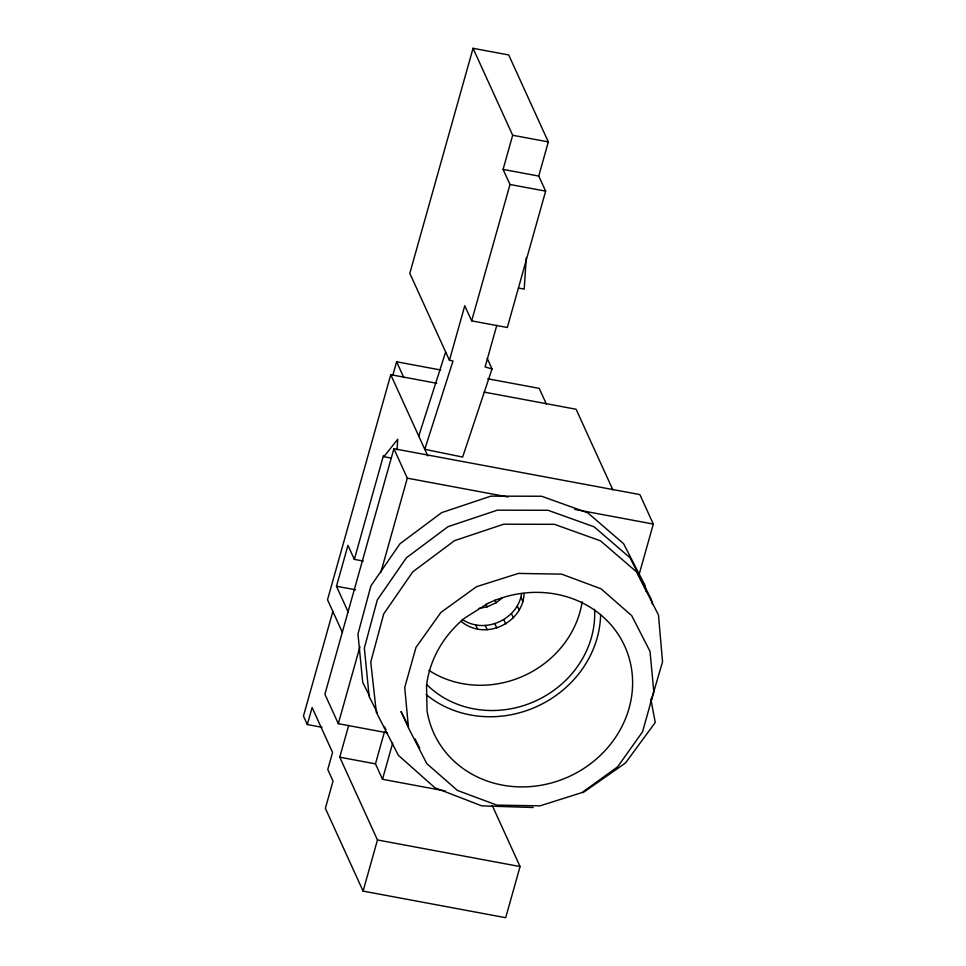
<?xml version="1.0" encoding="UTF-8"?>
<svg xmlns="http://www.w3.org/2000/svg" width="966" height="966" viewBox="0 0 966 966"><rect width="100%" height="100%" fill="white"/><g stroke="black" fill="none" stroke-linecap="round" stroke-linejoin="round"><path stroke-width="1.45" d="M397.05 449.794L397.738 439.252L383.852 456.713L383.405 455.735L354.353 559.374L363.252 561.029M526.301 257.548L524.212 289.1L518.368 288.013M462.195 619.399A37.565 34.233 -24.5 0 0 475.683 624.917C495.993 628.673 518.766 614.485 521.58 593.51M461.024 621.223A37.565 34.233 -24.5 0 0 477.602 629.132C499.362 633.273 523.27 616.537 524.043 593.824M449.444 360.306L464.779 305.739L471.674 320.857L507.319 327.51L545.645 191.135L538.738 176.054L548.326 141.905L508.708 54.941L473.05 48.3L409.813 273.33L449.444 360.306L453.006 360.982L424.774 449.323L462.654 457.063L492.032 368.927L487.214 358.362M436.729 383.273L390.759 374.699L327.522 599.741L342.459 632.525M392.957 374.796L396.615 361.779L440.713 370.002M348.328 612.299L336.47 586.277L347.965 545.355L354.353 559.374M332.847 611.502L303.457 716.072L307.321 724.548L322.016 727.301M307.321 724.548L312.115 707.51L332.558 752.454L327.776 769.504L333.041 781.059L325.373 808.337L363.095 891.111L505.689 917.7L520.07 866.55L492.237 805.487M639.009 574.903L653.306 524.055L639.866 494.592L393.899 448.707L324.902 694.228L338.317 723.691L387.221 732.808M338.317 723.691L359.956 646.689M380.785 572.596L407.314 478.17L393.899 448.707M471.674 320.857L510 184.494L503.081 169.412L512.68 135.264L473.05 48.3M496.802 325.313L485.101 366.959L492.032 368.927M445.507 791.033L382.5 779.284L375.472 763.852L384.396 732.059M382.5 779.284L392.655 743.156M363.095 891.111L377.465 839.961L339.742 757.187L348.702 725.406M650.529 702.777L662.543 661.843L658.462 614.944L636.377 571.751L600.502 540.851L554.399 524.309L503.66 524.212L454.479 540.682L412.796 571.812L383.707 613.941L370.751 662.084L376.329 712.292L398.33 755.291L434.917 787.761L481.732 805.861L533.172 807.504M418.749 436.113L445.628 352.047M478.967 608.387L487.178 606.841L496.101 602.784L502.682 597.628M583.078 792.603L625.461 763.031L655.262 722.459L650.818 698.973M336.47 586.277L355.585 589.767M383.852 456.713L391.266 458.089M512.68 135.264L548.326 141.905M503.081 169.412L538.738 176.054M510 184.494L545.645 191.135M487.758 378.781L539.209 388.368L546.43 404.211M484.171 392.111L576.098 409.246L612.842 489.834M407.314 478.17L508.08 496.971M574.77 509.408L653.306 524.055M339.742 757.187L375.472 763.852M377.465 839.961L520.07 866.55M408.473 727.869L426.791 763.623L457.461 790.442L496.802 805.113L540.054 805.849L582.003 792.567L617.588 766.871L642.523 731.854L653.789 691.753L650.033 651.398L631.716 615.644L601.045 588.825L561.705 574.154L518.452 573.418L476.504 586.7L440.919 612.396L415.984 647.401L404.718 687.514L408.473 727.869L401.011 711.507L408.34 725.852M415.018 738.893L419.679 748.034M369.543 695.955L362.745 682.479L357.963 634.022L370.92 585.879L400.009 543.749L441.691 512.62L490.873 496.15L541.612 496.246L587.714 512.789L623.589 543.689L644.877 585.13L646.061 591.289M377.271 712.594L369.145 696.51L364.351 648.053L377.308 599.91L406.408 557.78L448.079 526.651L497.273 510.181L548 510.277L594.102 526.82L629.989 557.72L651.265 599.162L652.328 603.847M384.601 726.927L385.929 729.535M494.882 600.152L496.101 602.784M485.91 604.112L487.178 606.841M521.036 597.399L522.956 601.613M517.341 606.02L519.249 610.234M396.615 361.779L403.836 377.621M511.449 613.603L513.369 617.805M503.781 619.629L505.701 623.831M390.759 374.699L427.793 455.952M494.846 623.674L496.765 627.888M485.27 625.485L487.19 629.687M475.683 624.917L477.602 629.132M582.184 601.721A97.409 88.775 -24.5 0 1 428.94 670.38M594.585 609.292A97.409 88.775 -24.5 0 1 534.886 701.28A97.409 88.775 -24.5 0 1 426.658 684.459M600.623 614.654A104.908 95.61 -24.5 0 1 537.108 706.4A104.908 95.61 -24.5 0 1 426.127 694.542M487.951 603.4L464.839 617.986A104.908 95.61 -24.5 0 0 426.537 685.498L427.032 710.783A104.908 95.61 -24.5 0 0 553.47 782.375A104.908 95.61 -24.5 0 0 627.248 652.316A104.908 95.61 -24.5 0 0 487.951 603.4"/></g></svg>
